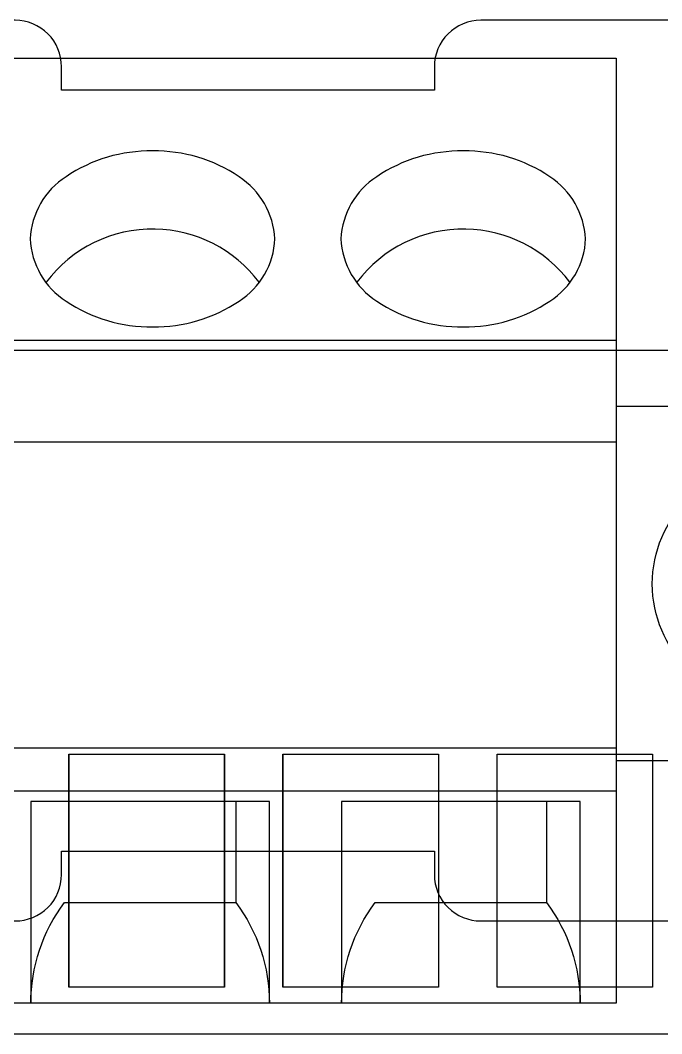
# Model space of a CAD drawing. Extents: x 1 to 47, y 1 to 35.
# Drawn here: x 43.801 to 44.214, y 12.597 to 13.25 of the extents above; entities that cross this region are included whole.
import ezdxf

# ---------------------------------------------------------------- set-up
doc = ezdxf.new("R2010")
doc.units = 0
doc.header["$MEASUREMENT"] = 0
for name, color, linetype in [('5_01__0-__EMPTY', 7, 'CONTINUOUS'), ('5_02__B-___3__DI___4__DO__', 7, 'CONTINUOUS'), ('5_03__1-___4__DI___4__DO__', 7, 'CONTINUOUS'), ('5_04__C-___4__DI___4__DO__', 7, 'CONTINUOUS'), ('5_05__D-___4__DI___3__DO__', 7, 'CONTINUOUS'), ('5_06__2A___8__FORM_A_DO', 7, 'CONTINUOUS'), ('5_07__2B___8__FORM_B_DO', 7, 'CONTINUOUS'), ('5_08__2C___8__DO__6__FORM_', 7, 'CONTINUOUS'), ('5_09__2D___8__DO__2__FORM_', 7, 'CONTINUOUS'), ('5_10__2G___8__DO__4__FORM_', 7, 'CONTINUOUS'), ('5_11__3-___8__DI', 7, 'CONTINUOUS'), ('5_12__4-___14__DI', 7, 'CONTINUOUS'), ('5_13__5-___8__AI', 7, 'CONTINUOUS'), ('5_14__6-___4__AI____4__AO', 7, 'CONTINUOUS'), ('6_01__9-_0-___10__RTD_INPU', 7, 'CONTINUOUS'), ('6_02__9-_B-___10__RTD_INPU', 7, 'CONTINUOUS'), ('6_03__9-_1-___10__RTD_INPU', 7, 'CONTINUOUS'), ('6_04__9-_C-___10__RTD_INPU', 7, 'CONTINUOUS'), ('6_05__9-_D-___10__RTD_INPU', 7, 'CONTINUOUS'), ('6_06__9-_2A___10__RTD_INPU', 7, 'CONTINUOUS'), ('6_07__9-_2B___10__RTD_INPU', 7, 'CONTINUOUS'), ('6_08__9-_2C___10__RTD_INPU', 7, 'CONTINUOUS'), ('6_09__9-_2D___10__RTD_INPU', 7, 'CONTINUOUS'), ('6_10__9-_2G___10__RTD_INPU', 7, 'CONTINUOUS'), ('6_11__9-_3-___10__RTD_INPU', 7, 'CONTINUOUS'), ('6_12__9-_4-___10__RTD_INPU', 7, 'CONTINUOUS'), ('6_13__9-_5-___10__RTD_INPU', 7, 'CONTINUOUS'), ('6_14__9-_6-___10__RTD_INPU', 7, 'CONTINUOUS'), ('6_15__9-_70___10__RTD_INPU', 7, 'CONTINUOUS'), ('6_16__9-_L0___10__RTD_INPU', 7, 'CONTINUOUS'), ('6_17__9-_77___10__RTD_INPU', 7, 'CONTINUOUS'), ('6_18__9-_7-___10__RTD_INPU', 7, 'CONTINUOUS'), ('6_19__9-_L-___10__RTD_INPU', 7, 'CONTINUOUS')]:
    doc.layers.add(name, color=color, linetype=linetype)

msp = doc.modelspace()

# ---------------------------------------------------------------- linework, layer by layer
at = {"layer": '5_01__0-__EMPTY'}
msp.add_lwpolyline([(42.83245, 12.67005), (43.79768, 12.67005, 0.414214), (43.82757, 12.69993), (43.82757, 12.71505), (44.06757, 12.71505), (44.06757, 12.69993, 0.414214), (44.09745, 12.67005), (44.45518, 12.67005, 0.414973), (44.48507, 12.69993), (44.48507, 13.22016, 0.414973), (44.45518, 13.25005), (44.09745, 13.25005, 0.414214), (44.06757, 13.22016), (44.06757, 13.20505), (43.82757, 13.20505), (43.82757, 13.22016, 0.414214), (43.79768, 13.25005), (42.83245, 13.25005, 0.414214)], format="xyb", dxfattribs=at)
at = {"layer": '5_02__B-___3__DI___4__DO__'}
msp.add_lwpolyline([(44.18459, 13.22574), (44.18459, 12.61703), (42.58459, 12.61703), (42.58459, 13.22574)], close=True, dxfattribs=at)
for points in [[(43.94185, 13.14931, 0.154167), (43.88617, 13.1659, 0.154167), (43.83049, 13.14931, 0.244062), (43.80743, 13.10926, 0.244061), (43.83049, 13.06921, 0.154167), (43.88617, 13.05262, 0.154167), (43.94185, 13.06921, 0.24406), (43.96491, 13.10926, 0.236767)], [(44.14185, 13.14931, 0.154167), (44.08617, 13.1659, 0.154167), (44.03049, 13.14931, 0.244062), (44.00743, 13.10926, 0.244061), (44.03049, 13.06921, 0.154167), (44.08617, 13.05262, 0.154167), (44.14185, 13.06921, 0.24406), (44.16491, 13.10926, 0.236767)]]:
    msp.add_lwpolyline(points, format="xyb", close=True, dxfattribs=at)
for points in [[(43.95498, 13.08143, 0.005828), (43.95469, 13.08135, 0.231198), (43.88774, 13.1156, 0.240907), (43.81765, 13.08135, 0.001746), (43.81751, 13.08123)], [(44.15498, 13.08143, 0.005828), (44.15469, 13.08135, 0.231198), (44.08774, 13.1156, 0.240907), (44.01765, 13.08135, 0.001746), (44.01751, 13.08123)], [(44.18459, 13.00159), (44.34522, 13.00159, -0.414214), (44.38459, 12.96222), (44.38459, 12.81264, -0.414214), (44.34523, 12.77328), (44.18459, 12.77328)], [(43.93971, 12.7471), (43.93971, 12.68197, -0.162987), (43.96136, 12.61697), (43.96136, 12.7471), (43.80782, 12.7471), (43.80782, 12.61703, -0.162853), (43.82947, 12.68197), (43.93971, 12.68197)], [(44.13971, 12.7471), (44.13971, 12.68197, -0.162987), (44.16136, 12.61697), (44.16136, 12.7471), (44.00782, 12.7471), (44.00782, 12.61703, -0.162853), (44.02947, 12.68197), (44.13971, 12.68197)]]:
    msp.add_lwpolyline(points, format="xyb", dxfattribs=at)
for points in [[(42.58459, 13.04414), (44.18459, 13.04414)], [(42.58459, 12.9787), (44.18459, 12.9787)], [(42.58459, 12.7816), (44.18459, 12.7816)], [(42.58459, 12.75377), (44.18459, 12.75377)]]:
    msp.add_lwpolyline(points, dxfattribs=at)
msp.add_circle((44.28459, 12.88713), 0.07677, dxfattribs=at)
at = {"layer": '5_03__1-___4__DI___4__DO__'}
msp.add_lwpolyline([(44.18459, 13.22574), (44.18459, 12.61703), (42.58459, 12.61703), (42.58459, 13.22574)], close=True, dxfattribs=at)
for points in [[(43.94185, 13.14931, 0.154167), (43.88617, 13.1659, 0.154167), (43.83049, 13.14931, 0.244062), (43.80743, 13.10926, 0.244061), (43.83049, 13.06921, 0.154167), (43.88617, 13.05262, 0.154167), (43.94185, 13.06921, 0.24406), (43.96491, 13.10926, 0.236767)], [(44.14185, 13.14931, 0.154167), (44.08617, 13.1659, 0.154167), (44.03049, 13.14931, 0.244062), (44.00743, 13.10926, 0.244061), (44.03049, 13.06921, 0.154167), (44.08617, 13.05262, 0.154167), (44.14185, 13.06921, 0.24406), (44.16491, 13.10926, 0.236767)]]:
    msp.add_lwpolyline(points, format="xyb", close=True, dxfattribs=at)
for points in [[(43.95498, 13.08143, 0.005828), (43.95469, 13.08135, 0.231198), (43.88774, 13.1156, 0.240907), (43.81765, 13.08135, 0.001746), (43.81751, 13.08123)], [(44.15498, 13.08143, 0.005828), (44.15469, 13.08135, 0.231198), (44.08774, 13.1156, 0.240907), (44.01765, 13.08135, 0.001746), (44.01751, 13.08123)], [(44.18459, 13.00159), (44.34522, 13.00159, -0.414214), (44.38459, 12.96222), (44.38459, 12.81264, -0.414214), (44.34523, 12.77328), (44.18459, 12.77328)], [(43.93971, 12.7471), (43.93971, 12.68197, -0.162987), (43.96136, 12.61697), (43.96136, 12.7471), (43.80782, 12.7471), (43.80782, 12.61703, -0.162853), (43.82947, 12.68197), (43.93971, 12.68197)], [(44.13971, 12.7471), (44.13971, 12.68197, -0.162987), (44.16136, 12.61697), (44.16136, 12.7471), (44.00782, 12.7471), (44.00782, 12.61703, -0.162853), (44.02947, 12.68197), (44.13971, 12.68197)]]:
    msp.add_lwpolyline(points, format="xyb", dxfattribs=at)
for points in [[(42.58459, 13.04414), (44.18459, 13.04414)], [(42.58459, 12.9787), (44.18459, 12.9787)], [(42.58459, 12.7816), (44.18459, 12.7816)], [(42.58459, 12.75377), (44.18459, 12.75377)]]:
    msp.add_lwpolyline(points, dxfattribs=at)
msp.add_circle((44.28459, 12.88713), 0.07677, dxfattribs=at)
at = {"layer": '5_04__C-___4__DI___4__DO__'}
msp.add_lwpolyline([(44.18459, 13.22574), (44.18459, 12.61703), (42.58459, 12.61703), (42.58459, 13.22574)], close=True, dxfattribs=at)
for points in [[(43.94185, 13.14931, 0.154167), (43.88617, 13.1659, 0.154167), (43.83049, 13.14931, 0.244062), (43.80743, 13.10926, 0.244061), (43.83049, 13.06921, 0.154167), (43.88617, 13.05262, 0.154167), (43.94185, 13.06921, 0.24406), (43.96491, 13.10926, 0.236767)], [(44.14185, 13.14931, 0.154167), (44.08617, 13.1659, 0.154167), (44.03049, 13.14931, 0.244062), (44.00743, 13.10926, 0.244061), (44.03049, 13.06921, 0.154167), (44.08617, 13.05262, 0.154167), (44.14185, 13.06921, 0.24406), (44.16491, 13.10926, 0.236767)]]:
    msp.add_lwpolyline(points, format="xyb", close=True, dxfattribs=at)
for points in [[(43.95498, 13.08143, 0.005828), (43.95469, 13.08135, 0.231198), (43.88774, 13.1156, 0.240907), (43.81765, 13.08135, 0.001746), (43.81751, 13.08123)], [(44.15498, 13.08143, 0.005828), (44.15469, 13.08135, 0.231198), (44.08774, 13.1156, 0.240907), (44.01765, 13.08135, 0.001746), (44.01751, 13.08123)], [(44.18459, 13.00159), (44.34522, 13.00159, -0.414214), (44.38459, 12.96222), (44.38459, 12.81264, -0.414214), (44.34523, 12.77328), (44.18459, 12.77328)], [(43.93971, 12.7471), (43.93971, 12.68197, -0.162987), (43.96136, 12.61697), (43.96136, 12.7471), (43.80782, 12.7471), (43.80782, 12.61703, -0.162853), (43.82947, 12.68197), (43.93971, 12.68197)], [(44.13971, 12.7471), (44.13971, 12.68197, -0.162987), (44.16136, 12.61697), (44.16136, 12.7471), (44.00782, 12.7471), (44.00782, 12.61703, -0.162853), (44.02947, 12.68197), (44.13971, 12.68197)]]:
    msp.add_lwpolyline(points, format="xyb", dxfattribs=at)
for points in [[(42.58459, 13.04414), (44.18459, 13.04414)], [(42.58459, 12.9787), (44.18459, 12.9787)], [(42.58459, 12.7816), (44.18459, 12.7816)], [(42.58459, 12.75377), (44.18459, 12.75377)]]:
    msp.add_lwpolyline(points, dxfattribs=at)
msp.add_circle((44.28459, 12.88713), 0.07677, dxfattribs=at)
at = {"layer": '5_05__D-___4__DI___3__DO__'}
msp.add_lwpolyline([(44.18459, 13.22574), (44.18459, 12.61703), (42.58459, 12.61703), (42.58459, 13.22574)], close=True, dxfattribs=at)
for points in [[(43.94185, 13.14931, 0.154167), (43.88617, 13.1659, 0.154167), (43.83049, 13.14931, 0.244062), (43.80743, 13.10926, 0.244061), (43.83049, 13.06921, 0.154167), (43.88617, 13.05262, 0.154167), (43.94185, 13.06921, 0.24406), (43.96491, 13.10926, 0.236767)], [(44.14185, 13.14931, 0.154167), (44.08617, 13.1659, 0.154167), (44.03049, 13.14931, 0.244062), (44.00743, 13.10926, 0.244061), (44.03049, 13.06921, 0.154167), (44.08617, 13.05262, 0.154167), (44.14185, 13.06921, 0.24406), (44.16491, 13.10926, 0.236767)]]:
    msp.add_lwpolyline(points, format="xyb", close=True, dxfattribs=at)
for points in [[(43.95498, 13.08143, 0.005828), (43.95469, 13.08135, 0.231198), (43.88774, 13.1156, 0.240907), (43.81765, 13.08135, 0.001746), (43.81751, 13.08123)], [(44.15498, 13.08143, 0.005828), (44.15469, 13.08135, 0.231198), (44.08774, 13.1156, 0.240907), (44.01765, 13.08135, 0.001746), (44.01751, 13.08123)], [(44.18459, 13.00159), (44.34522, 13.00159, -0.414214), (44.38459, 12.96222), (44.38459, 12.81264, -0.414214), (44.34523, 12.77328), (44.18459, 12.77328)], [(43.93971, 12.7471), (43.93971, 12.68197, -0.162987), (43.96136, 12.61697), (43.96136, 12.7471), (43.80782, 12.7471), (43.80782, 12.61703, -0.162853), (43.82947, 12.68197), (43.93971, 12.68197)], [(44.13971, 12.7471), (44.13971, 12.68197, -0.162987), (44.16136, 12.61697), (44.16136, 12.7471), (44.00782, 12.7471), (44.00782, 12.61703, -0.162853), (44.02947, 12.68197), (44.13971, 12.68197)]]:
    msp.add_lwpolyline(points, format="xyb", dxfattribs=at)
for points in [[(42.58459, 13.04414), (44.18459, 13.04414)], [(42.58459, 12.9787), (44.18459, 12.9787)], [(42.58459, 12.7816), (44.18459, 12.7816)], [(42.58459, 12.75377), (44.18459, 12.75377)]]:
    msp.add_lwpolyline(points, dxfattribs=at)
msp.add_circle((44.28459, 12.88713), 0.07677, dxfattribs=at)
at = {"layer": '5_06__2A___8__FORM_A_DO'}
msp.add_lwpolyline([(44.18459, 13.22574), (44.18459, 12.61703), (42.58459, 12.61703), (42.58459, 13.22574)], close=True, dxfattribs=at)
for points in [[(43.94185, 13.14931, 0.154167), (43.88617, 13.1659, 0.154167), (43.83049, 13.14931, 0.244062), (43.80743, 13.10926, 0.244061), (43.83049, 13.06921, 0.154167), (43.88617, 13.05262, 0.154167), (43.94185, 13.06921, 0.24406), (43.96491, 13.10926, 0.236767)], [(44.14185, 13.14931, 0.154167), (44.08617, 13.1659, 0.154167), (44.03049, 13.14931, 0.244062), (44.00743, 13.10926, 0.244061), (44.03049, 13.06921, 0.154167), (44.08617, 13.05262, 0.154167), (44.14185, 13.06921, 0.24406), (44.16491, 13.10926, 0.236767)]]:
    msp.add_lwpolyline(points, format="xyb", close=True, dxfattribs=at)
for points in [[(43.95498, 13.08143, 0.005828), (43.95469, 13.08135, 0.231198), (43.88774, 13.1156, 0.240907), (43.81765, 13.08135, 0.001746), (43.81751, 13.08123)], [(44.15498, 13.08143, 0.005828), (44.15469, 13.08135, 0.231198), (44.08774, 13.1156, 0.240907), (44.01765, 13.08135, 0.001746), (44.01751, 13.08123)], [(44.18459, 13.00159), (44.34522, 13.00159, -0.414214), (44.38459, 12.96222), (44.38459, 12.81264, -0.414214), (44.34523, 12.77328), (44.18459, 12.77328)], [(43.93971, 12.7471), (43.93971, 12.68197, -0.162987), (43.96136, 12.61697), (43.96136, 12.7471), (43.80782, 12.7471), (43.80782, 12.61703, -0.162853), (43.82947, 12.68197), (43.93971, 12.68197)], [(44.13971, 12.7471), (44.13971, 12.68197, -0.162987), (44.16136, 12.61697), (44.16136, 12.7471), (44.00782, 12.7471), (44.00782, 12.61703, -0.162853), (44.02947, 12.68197), (44.13971, 12.68197)]]:
    msp.add_lwpolyline(points, format="xyb", dxfattribs=at)
for points in [[(42.58459, 13.04414), (44.18459, 13.04414)], [(42.58459, 12.9787), (44.18459, 12.9787)], [(42.58459, 12.7816), (44.18459, 12.7816)], [(42.58459, 12.75377), (44.18459, 12.75377)]]:
    msp.add_lwpolyline(points, dxfattribs=at)
msp.add_circle((44.28459, 12.88713), 0.07677, dxfattribs=at)
at = {"layer": '5_07__2B___8__FORM_B_DO'}
msp.add_lwpolyline([(44.18459, 13.22574), (44.18459, 12.61703), (42.58459, 12.61703), (42.58459, 13.22574)], close=True, dxfattribs=at)
for points in [[(43.94185, 13.14931, 0.154167), (43.88617, 13.1659, 0.154167), (43.83049, 13.14931, 0.244062), (43.80743, 13.10926, 0.244061), (43.83049, 13.06921, 0.154167), (43.88617, 13.05262, 0.154167), (43.94185, 13.06921, 0.24406), (43.96491, 13.10926, 0.236767)], [(44.14185, 13.14931, 0.154167), (44.08617, 13.1659, 0.154167), (44.03049, 13.14931, 0.244062), (44.00743, 13.10926, 0.244061), (44.03049, 13.06921, 0.154167), (44.08617, 13.05262, 0.154167), (44.14185, 13.06921, 0.24406), (44.16491, 13.10926, 0.236767)]]:
    msp.add_lwpolyline(points, format="xyb", close=True, dxfattribs=at)
for points in [[(43.95498, 13.08143, 0.005828), (43.95469, 13.08135, 0.231198), (43.88774, 13.1156, 0.240907), (43.81765, 13.08135, 0.001746), (43.81751, 13.08123)], [(44.15498, 13.08143, 0.005828), (44.15469, 13.08135, 0.231198), (44.08774, 13.1156, 0.240907), (44.01765, 13.08135, 0.001746), (44.01751, 13.08123)], [(44.18459, 13.00159), (44.34522, 13.00159, -0.414214), (44.38459, 12.96222), (44.38459, 12.81264, -0.414214), (44.34523, 12.77328), (44.18459, 12.77328)], [(43.93971, 12.7471), (43.93971, 12.68197, -0.162987), (43.96136, 12.61697), (43.96136, 12.7471), (43.80782, 12.7471), (43.80782, 12.61703, -0.162853), (43.82947, 12.68197), (43.93971, 12.68197)], [(44.13971, 12.7471), (44.13971, 12.68197, -0.162987), (44.16136, 12.61697), (44.16136, 12.7471), (44.00782, 12.7471), (44.00782, 12.61703, -0.162853), (44.02947, 12.68197), (44.13971, 12.68197)]]:
    msp.add_lwpolyline(points, format="xyb", dxfattribs=at)
for points in [[(42.58459, 13.04414), (44.18459, 13.04414)], [(42.58459, 12.9787), (44.18459, 12.9787)], [(42.58459, 12.7816), (44.18459, 12.7816)], [(42.58459, 12.75377), (44.18459, 12.75377)]]:
    msp.add_lwpolyline(points, dxfattribs=at)
msp.add_circle((44.28459, 12.88713), 0.07677, dxfattribs=at)
at = {"layer": '5_08__2C___8__DO__6__FORM_'}
msp.add_lwpolyline([(44.18459, 13.22574), (44.18459, 12.61703), (42.58459, 12.61703), (42.58459, 13.22574)], close=True, dxfattribs=at)
for points in [[(43.94185, 13.14931, 0.154167), (43.88617, 13.1659, 0.154167), (43.83049, 13.14931, 0.244062), (43.80743, 13.10926, 0.244061), (43.83049, 13.06921, 0.154167), (43.88617, 13.05262, 0.154167), (43.94185, 13.06921, 0.24406), (43.96491, 13.10926, 0.236767)], [(44.14185, 13.14931, 0.154167), (44.08617, 13.1659, 0.154167), (44.03049, 13.14931, 0.244062), (44.00743, 13.10926, 0.244061), (44.03049, 13.06921, 0.154167), (44.08617, 13.05262, 0.154167), (44.14185, 13.06921, 0.24406), (44.16491, 13.10926, 0.236767)]]:
    msp.add_lwpolyline(points, format="xyb", close=True, dxfattribs=at)
for points in [[(43.95498, 13.08143, 0.005828), (43.95469, 13.08135, 0.231198), (43.88774, 13.1156, 0.240907), (43.81765, 13.08135, 0.001746), (43.81751, 13.08123)], [(44.15498, 13.08143, 0.005828), (44.15469, 13.08135, 0.231198), (44.08774, 13.1156, 0.240907), (44.01765, 13.08135, 0.001746), (44.01751, 13.08123)], [(44.18459, 13.00159), (44.34522, 13.00159, -0.414214), (44.38459, 12.96222), (44.38459, 12.81264, -0.414214), (44.34523, 12.77328), (44.18459, 12.77328)], [(43.93971, 12.7471), (43.93971, 12.68197, -0.162987), (43.96136, 12.61697), (43.96136, 12.7471), (43.80782, 12.7471), (43.80782, 12.61703, -0.162853), (43.82947, 12.68197), (43.93971, 12.68197)], [(44.13971, 12.7471), (44.13971, 12.68197, -0.162987), (44.16136, 12.61697), (44.16136, 12.7471), (44.00782, 12.7471), (44.00782, 12.61703, -0.162853), (44.02947, 12.68197), (44.13971, 12.68197)]]:
    msp.add_lwpolyline(points, format="xyb", dxfattribs=at)
for points in [[(42.58459, 13.04414), (44.18459, 13.04414)], [(42.58459, 12.9787), (44.18459, 12.9787)], [(42.58459, 12.7816), (44.18459, 12.7816)], [(42.58459, 12.75377), (44.18459, 12.75377)]]:
    msp.add_lwpolyline(points, dxfattribs=at)
msp.add_circle((44.28459, 12.88713), 0.07677, dxfattribs=at)
at = {"layer": '5_09__2D___8__DO__2__FORM_'}
msp.add_lwpolyline([(44.18459, 13.22574), (44.18459, 12.61703), (42.58459, 12.61703), (42.58459, 13.22574)], close=True, dxfattribs=at)
for points in [[(43.94185, 13.14931, 0.154167), (43.88617, 13.1659, 0.154167), (43.83049, 13.14931, 0.244062), (43.80743, 13.10926, 0.244061), (43.83049, 13.06921, 0.154167), (43.88617, 13.05262, 0.154167), (43.94185, 13.06921, 0.24406), (43.96491, 13.10926, 0.236767)], [(44.14185, 13.14931, 0.154167), (44.08617, 13.1659, 0.154167), (44.03049, 13.14931, 0.244062), (44.00743, 13.10926, 0.244061), (44.03049, 13.06921, 0.154167), (44.08617, 13.05262, 0.154167), (44.14185, 13.06921, 0.24406), (44.16491, 13.10926, 0.236767)]]:
    msp.add_lwpolyline(points, format="xyb", close=True, dxfattribs=at)
for points in [[(43.95498, 13.08143, 0.005828), (43.95469, 13.08135, 0.231198), (43.88774, 13.1156, 0.240907), (43.81765, 13.08135, 0.001746), (43.81751, 13.08123)], [(44.15498, 13.08143, 0.005828), (44.15469, 13.08135, 0.231198), (44.08774, 13.1156, 0.240907), (44.01765, 13.08135, 0.001746), (44.01751, 13.08123)], [(44.18459, 13.00159), (44.34522, 13.00159, -0.414214), (44.38459, 12.96222), (44.38459, 12.81264, -0.414214), (44.34523, 12.77328), (44.18459, 12.77328)], [(43.93971, 12.7471), (43.93971, 12.68197, -0.162987), (43.96136, 12.61697), (43.96136, 12.7471), (43.80782, 12.7471), (43.80782, 12.61703, -0.162853), (43.82947, 12.68197), (43.93971, 12.68197)], [(44.13971, 12.7471), (44.13971, 12.68197, -0.162987), (44.16136, 12.61697), (44.16136, 12.7471), (44.00782, 12.7471), (44.00782, 12.61703, -0.162853), (44.02947, 12.68197), (44.13971, 12.68197)]]:
    msp.add_lwpolyline(points, format="xyb", dxfattribs=at)
for points in [[(42.58459, 13.04414), (44.18459, 13.04414)], [(42.58459, 12.9787), (44.18459, 12.9787)], [(42.58459, 12.7816), (44.18459, 12.7816)], [(42.58459, 12.75377), (44.18459, 12.75377)]]:
    msp.add_lwpolyline(points, dxfattribs=at)
msp.add_circle((44.28459, 12.88713), 0.07677, dxfattribs=at)
at = {"layer": '5_10__2G___8__DO__4__FORM_'}
msp.add_lwpolyline([(44.18459, 13.22574), (44.18459, 12.61703), (42.58459, 12.61703), (42.58459, 13.22574)], close=True, dxfattribs=at)
for points in [[(43.94185, 13.14931, 0.154167), (43.88617, 13.1659, 0.154167), (43.83049, 13.14931, 0.244062), (43.80743, 13.10926, 0.244061), (43.83049, 13.06921, 0.154167), (43.88617, 13.05262, 0.154167), (43.94185, 13.06921, 0.24406), (43.96491, 13.10926, 0.236767)], [(44.14185, 13.14931, 0.154167), (44.08617, 13.1659, 0.154167), (44.03049, 13.14931, 0.244062), (44.00743, 13.10926, 0.244061), (44.03049, 13.06921, 0.154167), (44.08617, 13.05262, 0.154167), (44.14185, 13.06921, 0.24406), (44.16491, 13.10926, 0.236767)]]:
    msp.add_lwpolyline(points, format="xyb", close=True, dxfattribs=at)
for points in [[(43.95498, 13.08143, 0.005828), (43.95469, 13.08135, 0.231198), (43.88774, 13.1156, 0.240907), (43.81765, 13.08135, 0.001746), (43.81751, 13.08123)], [(44.15498, 13.08143, 0.005828), (44.15469, 13.08135, 0.231198), (44.08774, 13.1156, 0.240907), (44.01765, 13.08135, 0.001746), (44.01751, 13.08123)], [(44.18459, 13.00159), (44.34522, 13.00159, -0.414214), (44.38459, 12.96222), (44.38459, 12.81264, -0.414214), (44.34523, 12.77328), (44.18459, 12.77328)], [(43.93971, 12.7471), (43.93971, 12.68197, -0.162987), (43.96136, 12.61697), (43.96136, 12.7471), (43.80782, 12.7471), (43.80782, 12.61703, -0.162853), (43.82947, 12.68197), (43.93971, 12.68197)], [(44.13971, 12.7471), (44.13971, 12.68197, -0.162987), (44.16136, 12.61697), (44.16136, 12.7471), (44.00782, 12.7471), (44.00782, 12.61703, -0.162853), (44.02947, 12.68197), (44.13971, 12.68197)]]:
    msp.add_lwpolyline(points, format="xyb", dxfattribs=at)
for points in [[(42.58459, 13.04414), (44.18459, 13.04414)], [(42.58459, 12.9787), (44.18459, 12.9787)], [(42.58459, 12.7816), (44.18459, 12.7816)], [(42.58459, 12.75377), (44.18459, 12.75377)]]:
    msp.add_lwpolyline(points, dxfattribs=at)
msp.add_circle((44.28459, 12.88713), 0.07677, dxfattribs=at)
at = {"layer": '5_11__3-___8__DI'}
msp.add_lwpolyline([(44.18459, 13.22574), (44.18459, 12.61703), (42.58459, 12.61703), (42.58459, 13.22574)], close=True, dxfattribs=at)
for points in [[(43.94185, 13.14931, 0.154167), (43.88617, 13.1659, 0.154167), (43.83049, 13.14931, 0.244062), (43.80743, 13.10926, 0.244061), (43.83049, 13.06921, 0.154167), (43.88617, 13.05262, 0.154167), (43.94185, 13.06921, 0.24406), (43.96491, 13.10926, 0.236767)], [(44.14185, 13.14931, 0.154167), (44.08617, 13.1659, 0.154167), (44.03049, 13.14931, 0.244062), (44.00743, 13.10926, 0.244061), (44.03049, 13.06921, 0.154167), (44.08617, 13.05262, 0.154167), (44.14185, 13.06921, 0.24406), (44.16491, 13.10926, 0.236767)]]:
    msp.add_lwpolyline(points, format="xyb", close=True, dxfattribs=at)
for points in [[(43.95498, 13.08143, 0.005828), (43.95469, 13.08135, 0.231198), (43.88774, 13.1156, 0.240907), (43.81765, 13.08135, 0.001746), (43.81751, 13.08123)], [(44.15498, 13.08143, 0.005828), (44.15469, 13.08135, 0.231198), (44.08774, 13.1156, 0.240907), (44.01765, 13.08135, 0.001746), (44.01751, 13.08123)], [(44.18459, 13.00159), (44.34522, 13.00159, -0.414214), (44.38459, 12.96222), (44.38459, 12.81264, -0.414214), (44.34523, 12.77328), (44.18459, 12.77328)], [(43.93971, 12.7471), (43.93971, 12.68197, -0.162987), (43.96136, 12.61697), (43.96136, 12.7471), (43.80782, 12.7471), (43.80782, 12.61703, -0.162853), (43.82947, 12.68197), (43.93971, 12.68197)], [(44.13971, 12.7471), (44.13971, 12.68197, -0.162987), (44.16136, 12.61697), (44.16136, 12.7471), (44.00782, 12.7471), (44.00782, 12.61703, -0.162853), (44.02947, 12.68197), (44.13971, 12.68197)]]:
    msp.add_lwpolyline(points, format="xyb", dxfattribs=at)
for points in [[(42.58459, 13.04414), (44.18459, 13.04414)], [(42.58459, 12.9787), (44.18459, 12.9787)], [(42.58459, 12.7816), (44.18459, 12.7816)], [(42.58459, 12.75377), (44.18459, 12.75377)]]:
    msp.add_lwpolyline(points, dxfattribs=at)
msp.add_circle((44.28459, 12.88713), 0.07677, dxfattribs=at)
at = {"layer": '5_12__4-___14__DI'}
msp.add_lwpolyline([(44.18459, 13.22574), (44.18459, 12.61703), (42.58459, 12.61703), (42.58459, 13.22574)], close=True, dxfattribs=at)
for points in [[(43.94185, 13.14931, 0.154167), (43.88617, 13.1659, 0.154167), (43.83049, 13.14931, 0.244062), (43.80743, 13.10926, 0.244061), (43.83049, 13.06921, 0.154167), (43.88617, 13.05262, 0.154167), (43.94185, 13.06921, 0.24406), (43.96491, 13.10926, 0.236767)], [(44.14185, 13.14931, 0.154167), (44.08617, 13.1659, 0.154167), (44.03049, 13.14931, 0.244062), (44.00743, 13.10926, 0.244061), (44.03049, 13.06921, 0.154167), (44.08617, 13.05262, 0.154167), (44.14185, 13.06921, 0.24406), (44.16491, 13.10926, 0.236767)]]:
    msp.add_lwpolyline(points, format="xyb", close=True, dxfattribs=at)
for points in [[(43.95498, 13.08143, 0.005828), (43.95469, 13.08135, 0.231198), (43.88774, 13.1156, 0.240907), (43.81765, 13.08135, 0.001746), (43.81751, 13.08123)], [(44.15498, 13.08143, 0.005828), (44.15469, 13.08135, 0.231198), (44.08774, 13.1156, 0.240907), (44.01765, 13.08135, 0.001746), (44.01751, 13.08123)], [(44.18459, 13.00159), (44.34522, 13.00159, -0.414214), (44.38459, 12.96222), (44.38459, 12.81264, -0.414214), (44.34523, 12.77328), (44.18459, 12.77328)], [(43.93971, 12.7471), (43.93971, 12.68197, -0.162987), (43.96136, 12.61697), (43.96136, 12.7471), (43.80782, 12.7471), (43.80782, 12.61703, -0.162853), (43.82947, 12.68197), (43.93971, 12.68197)], [(44.13971, 12.7471), (44.13971, 12.68197, -0.162987), (44.16136, 12.61697), (44.16136, 12.7471), (44.00782, 12.7471), (44.00782, 12.61703, -0.162853), (44.02947, 12.68197), (44.13971, 12.68197)]]:
    msp.add_lwpolyline(points, format="xyb", dxfattribs=at)
for points in [[(42.58459, 13.04414), (44.18459, 13.04414)], [(42.58459, 12.9787), (44.18459, 12.9787)], [(42.58459, 12.7816), (44.18459, 12.7816)], [(42.58459, 12.75377), (44.18459, 12.75377)]]:
    msp.add_lwpolyline(points, dxfattribs=at)
msp.add_circle((44.28459, 12.88713), 0.07677, dxfattribs=at)
at = {"layer": '5_13__5-___8__AI'}
msp.add_lwpolyline([(44.18459, 13.22574), (44.18459, 12.61703), (42.58459, 12.61703), (42.58459, 13.22574)], close=True, dxfattribs=at)
for points in [[(43.94185, 13.14931, 0.154167), (43.88617, 13.1659, 0.154167), (43.83049, 13.14931, 0.244062), (43.80743, 13.10926, 0.244061), (43.83049, 13.06921, 0.154167), (43.88617, 13.05262, 0.154167), (43.94185, 13.06921, 0.24406), (43.96491, 13.10926, 0.236767)], [(44.14185, 13.14931, 0.154167), (44.08617, 13.1659, 0.154167), (44.03049, 13.14931, 0.244062), (44.00743, 13.10926, 0.244061), (44.03049, 13.06921, 0.154167), (44.08617, 13.05262, 0.154167), (44.14185, 13.06921, 0.24406), (44.16491, 13.10926, 0.236767)]]:
    msp.add_lwpolyline(points, format="xyb", close=True, dxfattribs=at)
for points in [[(43.95498, 13.08143, 0.005828), (43.95469, 13.08135, 0.231198), (43.88774, 13.1156, 0.240907), (43.81765, 13.08135, 0.001746), (43.81751, 13.08123)], [(44.15498, 13.08143, 0.005828), (44.15469, 13.08135, 0.231198), (44.08774, 13.1156, 0.240907), (44.01765, 13.08135, 0.001746), (44.01751, 13.08123)], [(44.18459, 13.00159), (44.34522, 13.00159, -0.414214), (44.38459, 12.96222), (44.38459, 12.81264, -0.414214), (44.34523, 12.77328), (44.18459, 12.77328)], [(43.93971, 12.7471), (43.93971, 12.68197, -0.162987), (43.96136, 12.61697), (43.96136, 12.7471), (43.80782, 12.7471), (43.80782, 12.61703, -0.162853), (43.82947, 12.68197), (43.93971, 12.68197)], [(44.13971, 12.7471), (44.13971, 12.68197, -0.162987), (44.16136, 12.61697), (44.16136, 12.7471), (44.00782, 12.7471), (44.00782, 12.61703, -0.162853), (44.02947, 12.68197), (44.13971, 12.68197)]]:
    msp.add_lwpolyline(points, format="xyb", dxfattribs=at)
for points in [[(42.58459, 13.04414), (44.18459, 13.04414)], [(42.58459, 12.9787), (44.18459, 12.9787)], [(42.58459, 12.7816), (44.18459, 12.7816)], [(42.58459, 12.75377), (44.18459, 12.75377)]]:
    msp.add_lwpolyline(points, dxfattribs=at)
msp.add_circle((44.28459, 12.88713), 0.07677, dxfattribs=at)
at = {"layer": '5_14__6-___4__AI____4__AO'}
msp.add_lwpolyline([(44.18459, 13.22574), (44.18459, 12.61703), (42.58459, 12.61703), (42.58459, 13.22574)], close=True, dxfattribs=at)
for points in [[(43.94185, 13.14931, 0.154167), (43.88617, 13.1659, 0.154167), (43.83049, 13.14931, 0.244062), (43.80743, 13.10926, 0.244061), (43.83049, 13.06921, 0.154167), (43.88617, 13.05262, 0.154167), (43.94185, 13.06921, 0.24406), (43.96491, 13.10926, 0.236767)], [(44.14185, 13.14931, 0.154167), (44.08617, 13.1659, 0.154167), (44.03049, 13.14931, 0.244062), (44.00743, 13.10926, 0.244061), (44.03049, 13.06921, 0.154167), (44.08617, 13.05262, 0.154167), (44.14185, 13.06921, 0.24406), (44.16491, 13.10926, 0.236767)]]:
    msp.add_lwpolyline(points, format="xyb", close=True, dxfattribs=at)
for points in [[(43.95498, 13.08143, 0.005828), (43.95469, 13.08135, 0.231198), (43.88774, 13.1156, 0.240907), (43.81765, 13.08135, 0.001746), (43.81751, 13.08123)], [(44.15498, 13.08143, 0.005828), (44.15469, 13.08135, 0.231198), (44.08774, 13.1156, 0.240907), (44.01765, 13.08135, 0.001746), (44.01751, 13.08123)], [(44.18459, 13.00159), (44.34522, 13.00159, -0.414214), (44.38459, 12.96222), (44.38459, 12.81264, -0.414214), (44.34523, 12.77328), (44.18459, 12.77328)], [(43.93971, 12.7471), (43.93971, 12.68197, -0.162987), (43.96136, 12.61697), (43.96136, 12.7471), (43.80782, 12.7471), (43.80782, 12.61703, -0.162853), (43.82947, 12.68197), (43.93971, 12.68197)], [(44.13971, 12.7471), (44.13971, 12.68197, -0.162987), (44.16136, 12.61697), (44.16136, 12.7471), (44.00782, 12.7471), (44.00782, 12.61703, -0.162853), (44.02947, 12.68197), (44.13971, 12.68197)]]:
    msp.add_lwpolyline(points, format="xyb", dxfattribs=at)
for points in [[(42.58459, 13.04414), (44.18459, 13.04414)], [(42.58459, 12.9787), (44.18459, 12.9787)], [(42.58459, 12.7816), (44.18459, 12.7816)], [(42.58459, 12.75377), (44.18459, 12.75377)]]:
    msp.add_lwpolyline(points, dxfattribs=at)
msp.add_circle((44.28459, 12.88713), 0.07677, dxfattribs=at)
at = {"layer": '6_01__9-_0-___10__RTD_INPU'}
for points in [[(42.24815, 13.03745), (42.24815, 12.95249), (42.15576, 12.95249), (42.09719, 12.8939), (42.09719, 12.81105), (42.15576, 12.75248), (42.24815, 12.75248), (42.24815, 12.59746), (44.41379, 12.59746), (44.41379, 12.75248), (44.50618, 12.75248), (44.56478, 12.81105), (44.56478, 12.8939), (44.50618, 12.95249), (44.41379, 12.95249), (44.41379, 13.03745), (42.24815, 13.03745)], [(43.93229, 12.77747), (43.93229, 12.62746), (43.83227, 12.62746), (43.83227, 12.77747), (43.93229, 12.77747)], [(44.07009, 12.77747), (44.07009, 12.62746), (43.97008, 12.62746), (43.97008, 12.77747), (44.07009, 12.77747)], [(44.2079, 12.77747), (44.2079, 12.62746), (44.10788, 12.62746), (44.10788, 12.77747), (44.2079, 12.77747)]]:
    msp.add_lwpolyline(points, dxfattribs=at)
at = {"layer": '6_02__9-_B-___10__RTD_INPU'}
for points in [[(42.24815, 13.03745), (42.24815, 12.95249), (42.15576, 12.95249), (42.09719, 12.8939), (42.09719, 12.81105), (42.15576, 12.75248), (42.24815, 12.75248), (42.24815, 12.59746), (44.41379, 12.59746), (44.41379, 12.75248), (44.50618, 12.75248), (44.56478, 12.81105), (44.56478, 12.8939), (44.50618, 12.95249), (44.41379, 12.95249), (44.41379, 13.03745), (42.24815, 13.03745)], [(43.93229, 12.77747), (43.93229, 12.62746), (43.83227, 12.62746), (43.83227, 12.77747), (43.93229, 12.77747)], [(44.07009, 12.77747), (44.07009, 12.62746), (43.97008, 12.62746), (43.97008, 12.77747), (44.07009, 12.77747)], [(44.2079, 12.77747), (44.2079, 12.62746), (44.10788, 12.62746), (44.10788, 12.77747), (44.2079, 12.77747)]]:
    msp.add_lwpolyline(points, dxfattribs=at)
at = {"layer": '6_03__9-_1-___10__RTD_INPU'}
for points in [[(42.24815, 13.03745), (42.24815, 12.95249), (42.15576, 12.95249), (42.09719, 12.8939), (42.09719, 12.81105), (42.15576, 12.75248), (42.24815, 12.75248), (42.24815, 12.59746), (44.41379, 12.59746), (44.41379, 12.75248), (44.50618, 12.75248), (44.56478, 12.81105), (44.56478, 12.8939), (44.50618, 12.95249), (44.41379, 12.95249), (44.41379, 13.03745), (42.24815, 13.03745)], [(43.93229, 12.77747), (43.93229, 12.62746), (43.83227, 12.62746), (43.83227, 12.77747), (43.93229, 12.77747)], [(44.07009, 12.77747), (44.07009, 12.62746), (43.97008, 12.62746), (43.97008, 12.77747), (44.07009, 12.77747)], [(44.2079, 12.77747), (44.2079, 12.62746), (44.10788, 12.62746), (44.10788, 12.77747), (44.2079, 12.77747)]]:
    msp.add_lwpolyline(points, dxfattribs=at)
at = {"layer": '6_04__9-_C-___10__RTD_INPU'}
for points in [[(42.24815, 13.03745), (42.24815, 12.95249), (42.15576, 12.95249), (42.09719, 12.8939), (42.09719, 12.81105), (42.15576, 12.75248), (42.24815, 12.75248), (42.24815, 12.59746), (44.41379, 12.59746), (44.41379, 12.75248), (44.50618, 12.75248), (44.56478, 12.81105), (44.56478, 12.8939), (44.50618, 12.95249), (44.41379, 12.95249), (44.41379, 13.03745), (42.24815, 13.03745)], [(43.93229, 12.77747), (43.93229, 12.62746), (43.83227, 12.62746), (43.83227, 12.77747), (43.93229, 12.77747)], [(44.07009, 12.77747), (44.07009, 12.62746), (43.97008, 12.62746), (43.97008, 12.77747), (44.07009, 12.77747)], [(44.2079, 12.77747), (44.2079, 12.62746), (44.10788, 12.62746), (44.10788, 12.77747), (44.2079, 12.77747)]]:
    msp.add_lwpolyline(points, dxfattribs=at)
at = {"layer": '6_05__9-_D-___10__RTD_INPU'}
for points in [[(42.24815, 13.03745), (42.24815, 12.95249), (42.15576, 12.95249), (42.09719, 12.8939), (42.09719, 12.81105), (42.15576, 12.75248), (42.24815, 12.75248), (42.24815, 12.59746), (44.41379, 12.59746), (44.41379, 12.75248), (44.50618, 12.75248), (44.56478, 12.81105), (44.56478, 12.8939), (44.50618, 12.95249), (44.41379, 12.95249), (44.41379, 13.03745), (42.24815, 13.03745)], [(43.93229, 12.77747), (43.93229, 12.62746), (43.83227, 12.62746), (43.83227, 12.77747), (43.93229, 12.77747)], [(44.07009, 12.77747), (44.07009, 12.62746), (43.97008, 12.62746), (43.97008, 12.77747), (44.07009, 12.77747)], [(44.2079, 12.77747), (44.2079, 12.62746), (44.10788, 12.62746), (44.10788, 12.77747), (44.2079, 12.77747)]]:
    msp.add_lwpolyline(points, dxfattribs=at)
at = {"layer": '6_06__9-_2A___10__RTD_INPU'}
for points in [[(42.24815, 13.03745), (42.24815, 12.95249), (42.15576, 12.95249), (42.09719, 12.8939), (42.09719, 12.81105), (42.15576, 12.75248), (42.24815, 12.75248), (42.24815, 12.59746), (44.41379, 12.59746), (44.41379, 12.75248), (44.50618, 12.75248), (44.56478, 12.81105), (44.56478, 12.8939), (44.50618, 12.95249), (44.41379, 12.95249), (44.41379, 13.03745), (42.24815, 13.03745)], [(43.93229, 12.77747), (43.93229, 12.62746), (43.83227, 12.62746), (43.83227, 12.77747), (43.93229, 12.77747)], [(44.07009, 12.77747), (44.07009, 12.62746), (43.97008, 12.62746), (43.97008, 12.77747), (44.07009, 12.77747)], [(44.2079, 12.77747), (44.2079, 12.62746), (44.10788, 12.62746), (44.10788, 12.77747), (44.2079, 12.77747)]]:
    msp.add_lwpolyline(points, dxfattribs=at)
at = {"layer": '6_07__9-_2B___10__RTD_INPU'}
for points in [[(42.24815, 13.03745), (42.24815, 12.95249), (42.15576, 12.95249), (42.09719, 12.8939), (42.09719, 12.81105), (42.15576, 12.75248), (42.24815, 12.75248), (42.24815, 12.59746), (44.41379, 12.59746), (44.41379, 12.75248), (44.50618, 12.75248), (44.56478, 12.81105), (44.56478, 12.8939), (44.50618, 12.95249), (44.41379, 12.95249), (44.41379, 13.03745), (42.24815, 13.03745)], [(43.93229, 12.77747), (43.93229, 12.62746), (43.83227, 12.62746), (43.83227, 12.77747), (43.93229, 12.77747)], [(44.07009, 12.77747), (44.07009, 12.62746), (43.97008, 12.62746), (43.97008, 12.77747), (44.07009, 12.77747)], [(44.2079, 12.77747), (44.2079, 12.62746), (44.10788, 12.62746), (44.10788, 12.77747), (44.2079, 12.77747)]]:
    msp.add_lwpolyline(points, dxfattribs=at)
at = {"layer": '6_08__9-_2C___10__RTD_INPU'}
for points in [[(42.24815, 13.03745), (42.24815, 12.95249), (42.15576, 12.95249), (42.09719, 12.8939), (42.09719, 12.81105), (42.15576, 12.75248), (42.24815, 12.75248), (42.24815, 12.59746), (44.41379, 12.59746), (44.41379, 12.75248), (44.50618, 12.75248), (44.56478, 12.81105), (44.56478, 12.8939), (44.50618, 12.95249), (44.41379, 12.95249), (44.41379, 13.03745), (42.24815, 13.03745)], [(43.93229, 12.77747), (43.93229, 12.62746), (43.83227, 12.62746), (43.83227, 12.77747), (43.93229, 12.77747)], [(44.07009, 12.77747), (44.07009, 12.62746), (43.97008, 12.62746), (43.97008, 12.77747), (44.07009, 12.77747)], [(44.2079, 12.77747), (44.2079, 12.62746), (44.10788, 12.62746), (44.10788, 12.77747), (44.2079, 12.77747)]]:
    msp.add_lwpolyline(points, dxfattribs=at)
at = {"layer": '6_09__9-_2D___10__RTD_INPU'}
for points in [[(42.24815, 13.03745), (42.24815, 12.95249), (42.15576, 12.95249), (42.09719, 12.8939), (42.09719, 12.81105), (42.15576, 12.75248), (42.24815, 12.75248), (42.24815, 12.59746), (44.41379, 12.59746), (44.41379, 12.75248), (44.50618, 12.75248), (44.56478, 12.81105), (44.56478, 12.8939), (44.50618, 12.95249), (44.41379, 12.95249), (44.41379, 13.03745), (42.24815, 13.03745)], [(43.93229, 12.77747), (43.93229, 12.62746), (43.83227, 12.62746), (43.83227, 12.77747), (43.93229, 12.77747)], [(44.07009, 12.77747), (44.07009, 12.62746), (43.97008, 12.62746), (43.97008, 12.77747), (44.07009, 12.77747)], [(44.2079, 12.77747), (44.2079, 12.62746), (44.10788, 12.62746), (44.10788, 12.77747), (44.2079, 12.77747)]]:
    msp.add_lwpolyline(points, dxfattribs=at)
at = {"layer": '6_10__9-_2G___10__RTD_INPU'}
for points in [[(42.24815, 13.03745), (42.24815, 12.95249), (42.15576, 12.95249), (42.09719, 12.8939), (42.09719, 12.81105), (42.15576, 12.75248), (42.24815, 12.75248), (42.24815, 12.59746), (44.41379, 12.59746), (44.41379, 12.75248), (44.50618, 12.75248), (44.56478, 12.81105), (44.56478, 12.8939), (44.50618, 12.95249), (44.41379, 12.95249), (44.41379, 13.03745), (42.24815, 13.03745)], [(43.93229, 12.77747), (43.93229, 12.62746), (43.83227, 12.62746), (43.83227, 12.77747), (43.93229, 12.77747)], [(44.07009, 12.77747), (44.07009, 12.62746), (43.97008, 12.62746), (43.97008, 12.77747), (44.07009, 12.77747)], [(44.2079, 12.77747), (44.2079, 12.62746), (44.10788, 12.62746), (44.10788, 12.77747), (44.2079, 12.77747)]]:
    msp.add_lwpolyline(points, dxfattribs=at)
at = {"layer": '6_11__9-_3-___10__RTD_INPU'}
for points in [[(42.24815, 13.03745), (42.24815, 12.95249), (42.15576, 12.95249), (42.09719, 12.8939), (42.09719, 12.81105), (42.15576, 12.75248), (42.24815, 12.75248), (42.24815, 12.59746), (44.41379, 12.59746), (44.41379, 12.75248), (44.50618, 12.75248), (44.56478, 12.81105), (44.56478, 12.8939), (44.50618, 12.95249), (44.41379, 12.95249), (44.41379, 13.03745), (42.24815, 13.03745)], [(43.93229, 12.77747), (43.93229, 12.62746), (43.83227, 12.62746), (43.83227, 12.77747), (43.93229, 12.77747)], [(44.07009, 12.77747), (44.07009, 12.62746), (43.97008, 12.62746), (43.97008, 12.77747), (44.07009, 12.77747)], [(44.2079, 12.77747), (44.2079, 12.62746), (44.10788, 12.62746), (44.10788, 12.77747), (44.2079, 12.77747)]]:
    msp.add_lwpolyline(points, dxfattribs=at)
at = {"layer": '6_12__9-_4-___10__RTD_INPU'}
for points in [[(42.24815, 13.03745), (42.24815, 12.95249), (42.15576, 12.95249), (42.09719, 12.8939), (42.09719, 12.81105), (42.15576, 12.75248), (42.24815, 12.75248), (42.24815, 12.59746), (44.41379, 12.59746), (44.41379, 12.75248), (44.50618, 12.75248), (44.56478, 12.81105), (44.56478, 12.8939), (44.50618, 12.95249), (44.41379, 12.95249), (44.41379, 13.03745), (42.24815, 13.03745)], [(43.93229, 12.77747), (43.93229, 12.62746), (43.83227, 12.62746), (43.83227, 12.77747), (43.93229, 12.77747)], [(44.07009, 12.77747), (44.07009, 12.62746), (43.97008, 12.62746), (43.97008, 12.77747), (44.07009, 12.77747)], [(44.2079, 12.77747), (44.2079, 12.62746), (44.10788, 12.62746), (44.10788, 12.77747), (44.2079, 12.77747)]]:
    msp.add_lwpolyline(points, dxfattribs=at)
at = {"layer": '6_13__9-_5-___10__RTD_INPU'}
for points in [[(42.24815, 13.03745), (42.24815, 12.95249), (42.15576, 12.95249), (42.09719, 12.8939), (42.09719, 12.81105), (42.15576, 12.75248), (42.24815, 12.75248), (42.24815, 12.59746), (44.41379, 12.59746), (44.41379, 12.75248), (44.50618, 12.75248), (44.56478, 12.81105), (44.56478, 12.8939), (44.50618, 12.95249), (44.41379, 12.95249), (44.41379, 13.03745), (42.24815, 13.03745)], [(43.93229, 12.77747), (43.93229, 12.62746), (43.83227, 12.62746), (43.83227, 12.77747), (43.93229, 12.77747)], [(44.07009, 12.77747), (44.07009, 12.62746), (43.97008, 12.62746), (43.97008, 12.77747), (44.07009, 12.77747)], [(44.2079, 12.77747), (44.2079, 12.62746), (44.10788, 12.62746), (44.10788, 12.77747), (44.2079, 12.77747)]]:
    msp.add_lwpolyline(points, dxfattribs=at)
at = {"layer": '6_14__9-_6-___10__RTD_INPU'}
for points in [[(42.24815, 13.03745), (42.24815, 12.95249), (42.15576, 12.95249), (42.09719, 12.8939), (42.09719, 12.81105), (42.15576, 12.75248), (42.24815, 12.75248), (42.24815, 12.59746), (44.41379, 12.59746), (44.41379, 12.75248), (44.50618, 12.75248), (44.56478, 12.81105), (44.56478, 12.8939), (44.50618, 12.95249), (44.41379, 12.95249), (44.41379, 13.03745), (42.24815, 13.03745)], [(43.93229, 12.77747), (43.93229, 12.62746), (43.83227, 12.62746), (43.83227, 12.77747), (43.93229, 12.77747)], [(44.07009, 12.77747), (44.07009, 12.62746), (43.97008, 12.62746), (43.97008, 12.77747), (44.07009, 12.77747)], [(44.2079, 12.77747), (44.2079, 12.62746), (44.10788, 12.62746), (44.10788, 12.77747), (44.2079, 12.77747)]]:
    msp.add_lwpolyline(points, dxfattribs=at)
at = {"layer": '6_15__9-_70___10__RTD_INPU'}
for points in [[(42.24827, 13.03745), (42.24827, 12.95249), (42.15588, 12.95249), (42.09731, 12.8939), (42.09731, 12.81105), (42.15588, 12.75248), (42.24827, 12.75248), (42.24827, 12.59746), (44.41391, 12.59746), (44.41391, 12.75248), (44.5063, 12.75248), (44.5649, 12.81105), (44.5649, 12.8939), (44.5063, 12.95249), (44.41391, 12.95249), (44.41391, 13.03745), (42.24827, 13.03745)], [(43.93241, 12.77747), (43.93241, 12.62746), (43.83239, 12.62746), (43.83239, 12.77747), (43.93241, 12.77747)], [(44.07021, 12.77747), (44.07021, 12.62746), (43.9702, 12.62746), (43.9702, 12.77747), (44.07021, 12.77747)], [(44.20802, 12.77747), (44.20802, 12.62746), (44.108, 12.62746), (44.108, 12.77747), (44.20802, 12.77747)]]:
    msp.add_lwpolyline(points, dxfattribs=at)
at = {"layer": '6_16__9-_L0___10__RTD_INPU'}
for points in [[(42.24827, 13.03745), (42.24827, 12.95249), (42.15588, 12.95249), (42.09731, 12.8939), (42.09731, 12.81105), (42.15588, 12.75248), (42.24827, 12.75248), (42.24827, 12.59746), (44.41391, 12.59746), (44.41391, 12.75248), (44.5063, 12.75248), (44.5649, 12.81105), (44.5649, 12.8939), (44.5063, 12.95249), (44.41391, 12.95249), (44.41391, 13.03745), (42.24827, 13.03745)], [(43.93241, 12.77747), (43.93241, 12.62746), (43.83239, 12.62746), (43.83239, 12.77747), (43.93241, 12.77747)], [(44.07021, 12.77747), (44.07021, 12.62746), (43.9702, 12.62746), (43.9702, 12.77747), (44.07021, 12.77747)], [(44.20802, 12.77747), (44.20802, 12.62746), (44.108, 12.62746), (44.108, 12.77747), (44.20802, 12.77747)]]:
    msp.add_lwpolyline(points, dxfattribs=at)
at = {"layer": '6_17__9-_77___10__RTD_INPU'}
for points in [[(42.24827, 13.03745), (42.24827, 12.95249), (42.15588, 12.95249), (42.09731, 12.8939), (42.09731, 12.81105), (42.15588, 12.75248), (42.24827, 12.75248), (42.24827, 12.59746), (44.41391, 12.59746), (44.41391, 12.75248), (44.5063, 12.75248), (44.5649, 12.81105), (44.5649, 12.8939), (44.5063, 12.95249), (44.41391, 12.95249), (44.41391, 13.03745), (42.24827, 13.03745)], [(43.93241, 12.77747), (43.93241, 12.62746), (43.83239, 12.62746), (43.83239, 12.77747), (43.93241, 12.77747)], [(44.07021, 12.77747), (44.07021, 12.62746), (43.9702, 12.62746), (43.9702, 12.77747), (44.07021, 12.77747)], [(44.20802, 12.77747), (44.20802, 12.62746), (44.108, 12.62746), (44.108, 12.77747), (44.20802, 12.77747)]]:
    msp.add_lwpolyline(points, dxfattribs=at)
at = {"layer": '6_18__9-_7-___10__RTD_INPU'}
for points in [[(42.24827, 13.03745), (42.24827, 12.95249), (42.15588, 12.95249), (42.09731, 12.8939), (42.09731, 12.81105), (42.15588, 12.75248), (42.24827, 12.75248), (42.24827, 12.59746), (44.41391, 12.59746), (44.41391, 12.75248), (44.5063, 12.75248), (44.5649, 12.81105), (44.5649, 12.8939), (44.5063, 12.95249), (44.41391, 12.95249), (44.41391, 13.03745), (42.24827, 13.03745)], [(43.93241, 12.77747), (43.93241, 12.62746), (43.83239, 12.62746), (43.83239, 12.77747), (43.93241, 12.77747)], [(44.07021, 12.77747), (44.07021, 12.62746), (43.9702, 12.62746), (43.9702, 12.77747), (44.07021, 12.77747)], [(44.20802, 12.77747), (44.20802, 12.62746), (44.108, 12.62746), (44.108, 12.77747), (44.20802, 12.77747)]]:
    msp.add_lwpolyline(points, dxfattribs=at)
at = {"layer": '6_19__9-_L-___10__RTD_INPU'}
for points in [[(42.24827, 13.03745), (42.24827, 12.95249), (42.15588, 12.95249), (42.09731, 12.8939), (42.09731, 12.81105), (42.15588, 12.75248), (42.24827, 12.75248), (42.24827, 12.59746), (44.41391, 12.59746), (44.41391, 12.75248), (44.5063, 12.75248), (44.5649, 12.81105), (44.5649, 12.8939), (44.5063, 12.95249), (44.41391, 12.95249), (44.41391, 13.03745), (42.24827, 13.03745)], [(43.93241, 12.77747), (43.93241, 12.62746), (43.83239, 12.62746), (43.83239, 12.77747), (43.93241, 12.77747)], [(44.07021, 12.77747), (44.07021, 12.62746), (43.9702, 12.62746), (43.9702, 12.77747), (44.07021, 12.77747)], [(44.20802, 12.77747), (44.20802, 12.62746), (44.108, 12.62746), (44.108, 12.77747), (44.20802, 12.77747)]]:
    msp.add_lwpolyline(points, dxfattribs=at)

doc.saveas('drawing.dxf')
